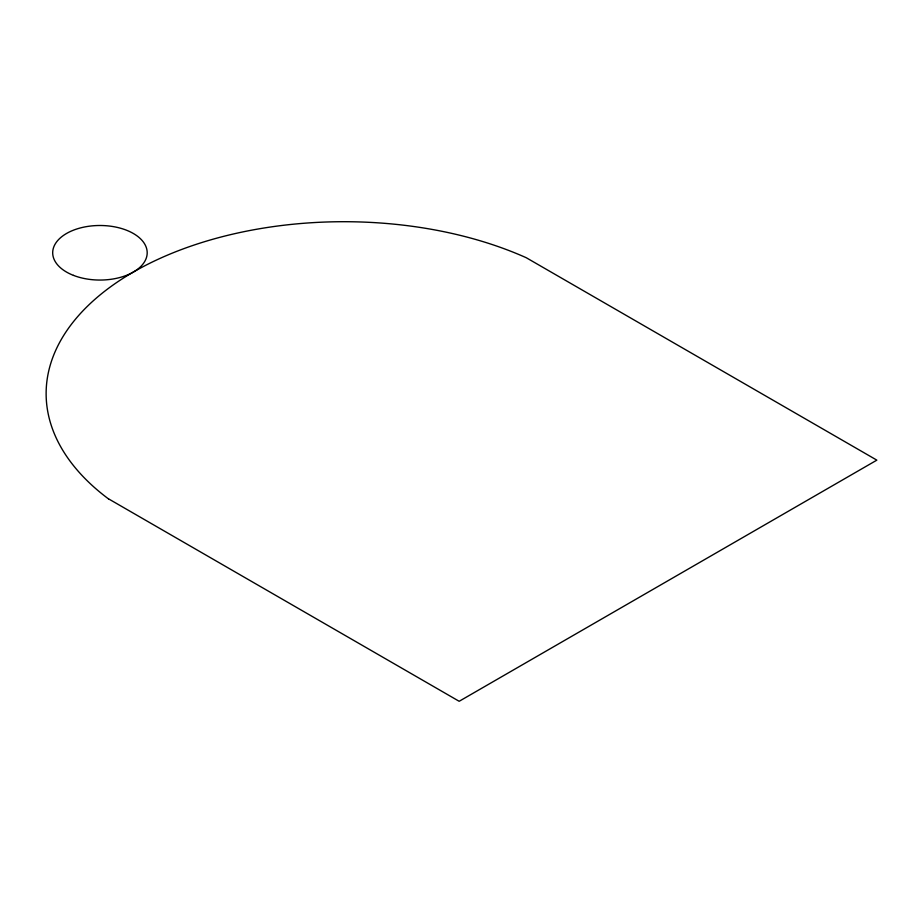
<?xml version="1.0" encoding="UTF-8"?>
<svg xmlns="http://www.w3.org/2000/svg" width="923" height="923" viewBox="0 0 923 923"><rect width="100%" height="100%" fill="white"/><g stroke="black" fill="none" stroke-linecap="round" stroke-linejoin="round"><path stroke-width="1.38" d="M108.579 498.87L459.169 701.284L876.85 460.139L526.26 257.725A297.76 171.909 0 0 0 133.35 272.054A297.76 171.909 0 0 0 108.51 498.905M73.448 275.366A47.258 27.286 0 0 0 147.069 254.713A47.258 27.286 0 0 0 79.286 228.235A47.258 27.286 0 0 0 73.448 275.366"/></g></svg>
